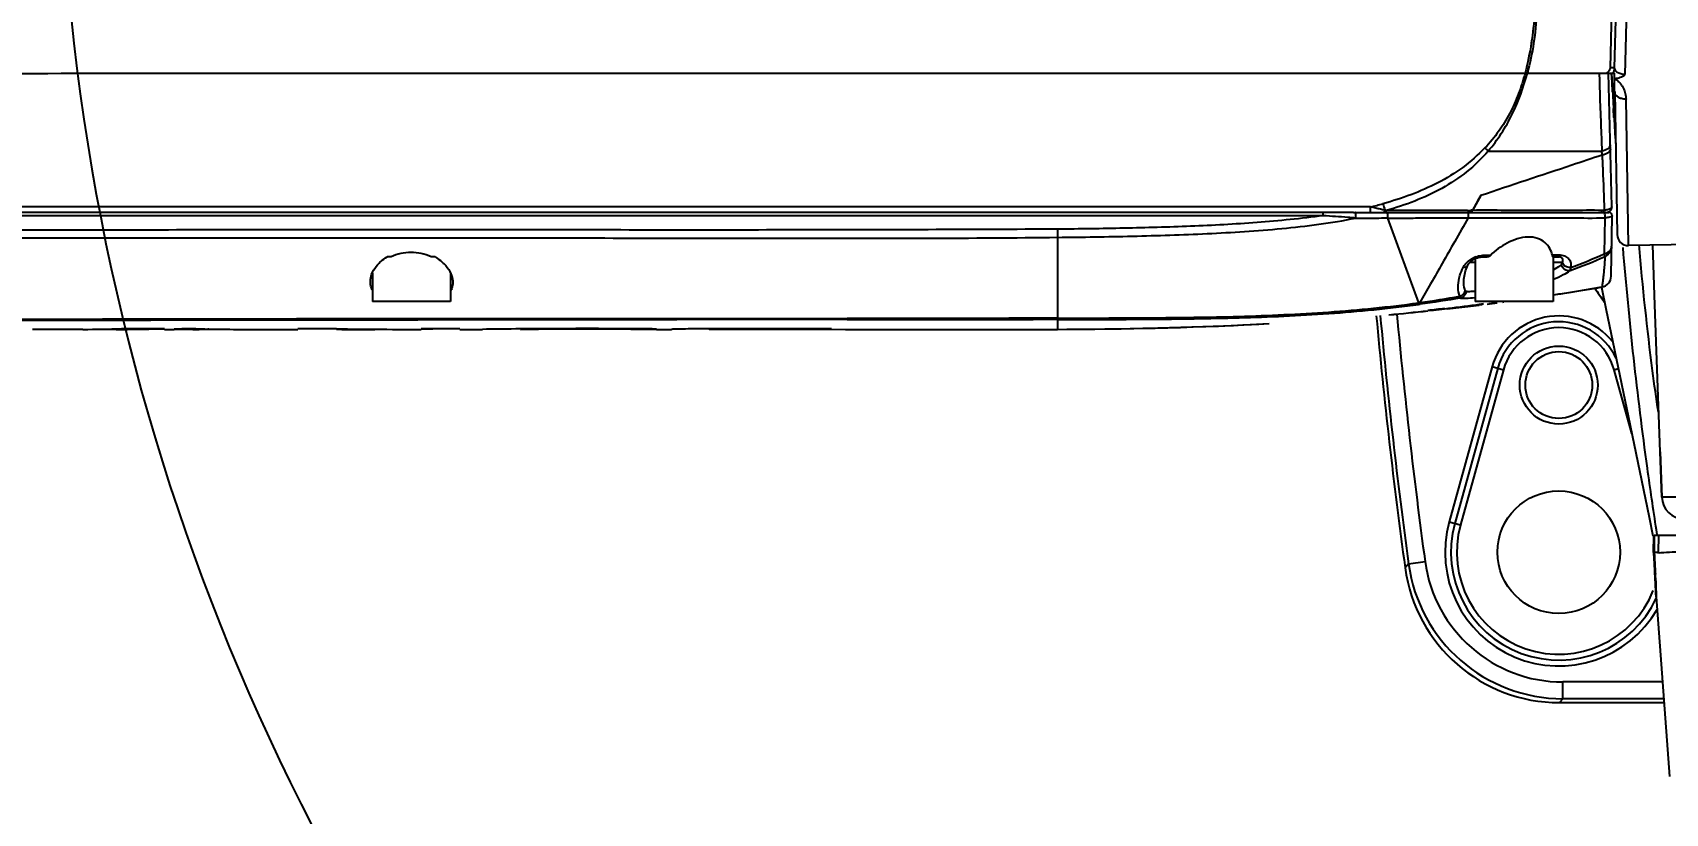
# Model space of a CAD drawing. Header units: millimetres. Extents: x 5828 to 6704, y 123 to 421.
# Drawn here: x 6577.49 to 6587.26, y 243.45 to 248.12 of the extents above; entities that cross this region are included whole.
import ezdxf

# ---------------------------------------------------------------- set-up
doc = ezdxf.new("R2010")
doc.units = ezdxf.units.MM
for name, color, linetype in [('外形图', 7, 'Continuous'), ('尺寸标注', 7, 'Continuous'), ('运动范围', 7, 'Continuous')]:
    doc.layers.add(name, color=color, linetype=linetype)
doc.styles.add('微软雅黑', font='msyh.ttc', dxfattribs={"height": 1.5})
doc.dimstyles.new('尺寸标注_1_15比例', dxfattribs={"dimtxt": 1.5, "dimasz": 1.25, "dimexe": 0.5, "dimexo": 0.4, "dimgap": 0.5, "dimtad": 1, "dimdec": 1, "dimlfac": 15, "dimdsep": 46, "dimtxsty": '微软雅黑', "dimcen": 0.09, "dimadec": 0, "dimazin": 0, "dimtp": 0.01, "dimtm": 0.01, "dimtfac": 1, "dimtdec": 1, "dimtofl": 0, "dimtmove": 0, "dimatfit": 3, "dimfxl": 1, "dimtolj": 1, "dimarcsym": 0})

# ---------------------------------------------------------------- blocks, each defined once
blk = doc.blocks.new('*D770')
at = {"layer": 'Defpoints', "color": 0}
for p in [(6551.3884, 249.6138), (6591.2263, 249.6138), (6637.3008, 249.6138), (6628.0365, 243.1292), (6583.7661, 238.2698)]:
    blk.add_point(p, dxfattribs=at)
at = {"layer": '尺寸标注', "color": 0, "lineweight": -2}
blk.add_arc((6591.2263, 249.6138), 13.5772, 185.27685, 344.73221, dxfattribs=at)
at = {"layer": '尺寸标注', "color": 0}
for points in [[(6577.9147, 248.3747), (6577.4985, 248.3555), (6577.6491, 249.6138)], [(6604.5277, 245.9929), (6604.1211, 246.084), (6604.5977, 247.2582)]]:
    blk.add_solid(points, dxfattribs=at)
at = {"layer": '尺寸标注', "color": 0, "insert": (6591.5441, 237.3197), "char_height": 1.5, "attachment_point": 5, "rotation": 1.48084, "style": '微软雅黑'}
blk.add_mtext('\\A1;+\\A1;170%%d', dxfattribs=at)

msp = doc.modelspace()

# ---------------------------------------------------------------- linework, layer by layer
at = {"layer": '外形图', "color": 7, "linetype": 'Continuous'}
for p, q in [((6587.0239, 247.8718), (6587.07, 249.6136)), ((6587.0239, 247.8718), (6587.07, 249.6136)), ((6586.9605, 247.9121), (6587.001, 249.4805)), ((6586.9719, 249.3856), (6586.9331, 247.9118)), ((6586.4382, 247.8805), (6586.9597, 247.8805)), ((6586.9442, 247.0813), (6586.9233, 247.8805)), ((6586.9453, 247.8236), (6586.9425, 247.8791)), ((6586.9489, 247.7679), (6586.9432, 247.8791)), ((6586.9597, 247.7819), (6586.9597, 247.8805)), ((6586.9483, 247.7679), (6586.9453, 247.8236)), ((6586.961, 247.7685), (6586.9759, 246.9141)), ((6586.9568, 247.6138), (6586.9537, 247.6684)), ((6586.9568, 247.6138), (6586.954, 247.6684)), ((6587.0438, 246.8486), (6587.0288, 247.7241)), ((6586.2038, 247.4138), (6586.8848, 247.4138)), ((6586.1597, 247.1471), (6586.1095, 247.0591)), ((6586.1597, 247.1471), (6586.1426, 247.1172)), ((6585.4991, 247.0794), (6571.3967, 247.0794)), ((6585.5882, 247.0593), (6585.5851, 247.06)), ((6585.5943, 247.0578), (6585.5882, 247.0593)), ((6585.5983, 247.0578), (6585.5943, 247.0578)), ((6585.5983, 247.0578), (6585.5943, 247.0578)), ((6586.1095, 247.0593), (6586.1006, 247.0592)), ((6586.1095, 247.0593), (6586.1006, 247.0593)), ((6586.1426, 247.1172), (6586.1095, 247.0593)), ((6586.8986, 247.0588), (6586.8951, 247.0588)), ((6586.8986, 247.0588), (6586.8952, 247.0589)), ((6585.2167, 247.0265), (6568.6687, 247.0265)), ((6585.397, 247.0471), (6571.2749, 247.0471)), ((6585.4068, 247.0471), (6586.9262, 247.0471)), ((6585.6018, 247.0133), (6585.7864, 246.506)), ((6586.9016, 247.0141), (6586.8973, 246.7988)), ((6586.9397, 246.6652), (6586.946, 247.0268)), ((6583.6263, 246.8978), (6583.6263, 246.4056)), ((6587.4263, 246.8553), (6587.0438, 246.8486)), ((6579.6372, 246.7805), (6579.6129, 246.7805)), ((6579.9008, 246.7805), (6579.8765, 246.7805)), ((6586.1263, 246.7704), (6586.1263, 246.5138)), ((6586.1623, 246.7805), (6586.1974, 246.7805)), ((6586.1935, 246.7893), (6586.17, 246.7892)), ((6586.2171, 246.7894), (6586.1935, 246.7893)), ((6586.6121, 246.7905), (6586.5883, 246.7904)), ((6586.5922, 246.7805), (6586.6269, 246.7805)), ((6586.593, 246.7805), (6586.593, 246.5138)), ((6586.6357, 246.7906), (6586.6121, 246.7905)), ((6586.6307, 246.7802), (6586.6268, 246.7805)), ((6586.6325, 246.78), (6586.6307, 246.7802)), ((6579.5263, 246.6851), (6579.5263, 246.5138)), ((6579.993, 246.6793), (6579.993, 246.5138)), ((6586.0817, 246.7312), (6586.0817, 246.7313)), ((6586.1263, 246.7477), (6586.094, 246.7477)), ((6586.6476, 246.7477), (6586.593, 246.7477)), ((6586.0572, 246.6392), (6586.0572, 246.6394)), ((6586.593, 246.5541), (6586.689, 246.5686)), ((6586.689, 246.5686), (6586.8843, 246.6007)), ((6579.993, 246.5138), (6579.5263, 246.5138)), ((6585.7873, 246.4963), (6585.7963, 246.4975)), ((6585.9097, 246.4644), (6585.8763, 246.4606)), ((6585.943, 246.4682), (6585.9097, 246.4644)), ((6585.9577, 246.4694), (6586.0643, 246.482)), ((6586.0643, 246.482), (6586.1508, 246.4926)), ((6586.1224, 246.538), (6586.1248, 246.5382)), ((6586.593, 246.5138), (6586.1263, 246.5138)), ((6586.167, 246.4947), (6586.1342, 246.4906)), ((6586.2276, 246.5025), (6586.2067, 246.4998)), ((6586.2582, 246.5065), (6586.2276, 246.5025)), ((6586.2902, 246.5106), (6586.2962, 246.5115)), ((6586.2902, 246.5106), (6586.2961, 246.5114)), ((6583.6263, 246.4142), (6583.6264, 246.3471)), ((6584.8309, 246.3783), (6584.8927, 246.3815)), ((6585.8763, 246.4606), (6585.843, 246.457)), ((6577.7928, 246.3472), (6577.4918, 246.3471)), ((6577.5044, 246.3471), (6577.4918, 246.3472)), ((6577.7928, 246.3472), (6577.7802, 246.3471)), ((6578.0226, 246.3472), (6578.0272, 246.3472)), ((6578.0226, 246.3472), (6578.0272, 246.3472)), ((6578.2815, 246.3511), (6578.0227, 246.3511)), ((6578.2815, 246.3472), (6578.3395, 246.3472)), ((6578.4689, 246.3509), (6578.4609, 246.3511)), ((6578.4689, 246.3509), (6578.4609, 246.3511)), ((6578.4609, 246.3472), (6578.4688, 246.3472)), ((6578.4609, 246.3472), (6578.4688, 246.3472)), ((6578.5456, 246.3489), (6578.5403, 246.3491)), ((6578.5456, 246.3489), (6578.5403, 246.349)), ((6578.5403, 246.3489), (6578.5449, 246.3489)), ((6578.5403, 246.3489), (6578.5449, 246.3489)), ((6578.7151, 246.3472), (6579.0793, 246.3471)), ((6579.0793, 246.3471), (6579.0793, 246.3511)), ((6579.2049, 246.3511), (6579.0793, 246.3511)), ((6579.3106, 246.3503), (6579.3046, 246.3504)), ((6579.3105, 246.3504), (6579.3105, 246.3475)), ((6579.713, 246.3471), (6579.818, 246.3471)), ((6579.818, 246.3471), (6579.818, 246.351)), ((6579.818, 246.3499), (6579.8867, 246.351)), ((6579.818, 246.35), (6579.8867, 246.351)), ((6580.0493, 246.351), (6579.818, 246.351)), ((6580.0493, 246.351), (6580.0493, 246.3471)), ((6580.0493, 246.3471), (6580.1837, 246.347)), ((6580.2085, 246.3474), (6580.1837, 246.347)), ((6580.3555, 246.3492), (6580.3274, 246.3489)), ((6580.4113, 246.3497), (6580.4113, 246.347)), ((6580.4117, 246.347), (6580.5202, 246.3479)), ((6580.4671, 246.3475), (6580.5202, 246.3479)), ((6580.5202, 246.3505), (6580.5202, 246.3479)), ((6580.7993, 246.3513), (6580.7993, 246.3487)), ((6581.0715, 246.3504), (6581.0715, 246.3479)), ((6581.226, 246.3471), (6581.3156, 246.3471)), ((6581.226, 246.3471), (6581.3156, 246.3471)), ((6581.3173, 246.3472), (6581.3156, 246.3471)), ((6581.3156, 246.3471), (6581.3156, 246.3471)), ((6581.3516, 246.3482), (6581.3157, 246.3471)), ((6581.3157, 246.3471), (6581.3157, 246.3471)), ((6582.273, 246.3512), (6581.8324, 246.3511)), ((6582.273, 246.3512), (6581.8324, 246.3511)), ((6581.8324, 246.3488), (6581.8376, 246.3488)), ((6581.8376, 246.3511), (6581.8376, 246.3488)), ((6581.8376, 246.3488), (6582.273, 246.3489)), ((6581.8376, 246.3488), (6582.273, 246.3489)), ((6583.6264, 246.3471), (6583.6814, 246.3474)), ((6583.6814, 246.3474), (6583.7675, 246.3479)), ((6586.2274, 246.1242), (6585.9704, 245.1953)), ((6586.2612, 246.1148), (6586.0042, 245.1859)), ((6586.2951, 246.1054), (6586.0381, 245.1766)), ((6586.2274, 246.1242), (6586.2951, 246.1054)), ((6586.9576, 246.1054), (6586.9823, 246.1123)), ((6587.0628, 245.725), (6586.9576, 246.1054)), ((6587.231, 245.6138), (6587.2334, 245.6138)), ((6587.2428, 245.3424), (6587.2331, 245.6138)), ((6587.2334, 245.6138), (6587.2431, 245.3424)), ((6587.6425, 245.3424), (6587.2431, 245.3424)), ((6585.9704, 245.1953), (6586.0381, 245.1766)), ((6587.1941, 245.0138), (6587.1955, 245.1138)), ((6587.1982, 245.1138), (6587.1969, 245.0659)), ((6587.6504, 245.1138), (6587.1982, 245.1138)), ((6587.2157, 245.1196), (6587.2114, 245.1469)), ((6587.2223, 245.0116), (6587.2249, 245.1138)), ((6587.1969, 245.0659), (6587.1966, 245.0139)), ((6587.1976, 245.014), (6587.2148, 245.0138)), ((6585.727, 244.9447), (6585.7064, 244.9205)), ((6585.727, 244.9447), (6585.826, 244.9582)), ((6587.2091, 244.7471), (6587.2894, 243.6714)), ((6586.6515, 244.1374), (6586.6515, 244.2374)), ((6587.2471, 244.2374), (6586.6515, 244.2374)), ((6586.6515, 244.1374), (6586.6308, 244.1138)), ((6587.2546, 244.1374), (6586.6515, 244.1374)), ((6586.6308, 244.1138), (6587.2563, 244.1138))]:
    msp.add_line(p, q, dxfattribs=at)
for points in [[(6586.0817, 246.7313), (6586.0831, 246.7339), (6586.0863, 246.7388), (6586.0905, 246.744), (6586.0956, 246.7494), (6586.1015, 246.7546), (6586.1081, 246.7597), (6586.1153, 246.7644), (6586.1228, 246.7687), (6586.1307, 246.7725)], [(6586.1307, 246.7725), (6586.1389, 246.7757), (6586.1471, 246.7782), (6586.1551, 246.7799), (6586.1623, 246.7805)], [(6587.1868, 246.8511), (6587.1996, 246.494), (6587.231, 245.6138)], [(6586.0572, 246.6394), (6586.0576, 246.6475), (6586.068, 246.6972), (6586.0817, 246.7312)], [(6586.8812, 246.6001), (6586.9077, 246.4714), (6587.0528, 245.7729), (6587.1677, 245.223), (6587.1899, 245.1127)], [(6586.2581, 246.5067), (6586.2232, 246.5021), (6586.2067, 246.5)], [(6586.2582, 246.5064), (6586.2582, 246.5064), (6586.2582, 246.5064), (6586.2582, 246.5065)], [(6583.7675, 246.3479), (6583.8499, 246.3487), (6583.9298, 246.3497), (6584.0073, 246.3509), (6584.0826, 246.3522), (6584.1558, 246.3538), (6584.2271, 246.3555), (6584.2967, 246.3573), (6584.3645, 246.3593), (6584.4309, 246.3614), (6584.4956, 246.3637), (6584.5586, 246.366), (6584.6198, 246.3685), (6584.6792, 246.371), (6584.7361, 246.3736), (6584.7869, 246.3761), (6584.8309, 246.3783)], [(6581.3516, 246.3482), (6581.3353, 246.3478), (6581.3237, 246.3474), (6581.3173, 246.3472)]]:
    msp.add_lwpolyline(points, dxfattribs=at)
for centre, radius in [((6586.6263, 246.0138), 0.2333), ((6586.6263, 246.0138), 0.2), ((6586.6263, 245.0138), 0.3667)]:
    msp.add_circle(centre, radius, dxfattribs=at)
for centre, radius, start, end in [((6586.8938, 247.9138), 0.0667, 330.00004, 358.51941), ((6623.697, 249.7324), 36.8012, 183.05995, 183.21503), ((6586.881, 247.7671), 0.08, 1, 10.67395), ((6620.3697, 249.5432), 33.4685, 183.3049, 183.57021), ((6587.8684, 249.2058), 2.4458, 226.47871, 227.11078), ((6582.8872, 247.2268), 4.0019, 2.32983, 2.67831), ((6584.9186, 249.4828), 2.4725, 283.57765, 285.37529), ((6589.0564, 248.0565), 3.6115, 195.37866, 196.0175), ((6586.0501, 250.9749), 3.9161, 270.43014, 270.73959), ((6586.8736, 247.0805), 0.0333, 270, 291.19733), ((6586.8431, 243.9681), 3.0912, 89.03456, 89.1682), ((6586.8755, 247.0656), 0.0239, 326.70034, 331.02156), ((6586.8841, 247.1871), 0.1291, 276.42607, 281.00224), ((6586.9109, 247.0805), 0.0333, 270.02431, 1.50001), ((6585.3985, 251.5954), 4.5482, 269.98044, 270.10378), ((6586.926, 247.0271), 0.02, 359, 90), ((6587.0426, 246.9153), 0.0667, 180.94922, 271.04909), ((6586.1901, 246.6254), 0.1666, 110.92119, 115.07118), ((6585.7839, 249.2503), 2.7086, 289.62774, 294.41307), ((6585.7388, 249.349), 2.801, 289.97908, 294.43204), ((6586.873, 246.6664), 0.0667, 279.71457, 358.99976), ((6584.2199, 262.1868), 15.8122, 278.63183, 278.96602), ((6584.2627, 261.9173), 15.5393, 278.96486, 279.71244), ((6591.2263, 249.6138), 5.3244, 214.55893, 215.63274), ((6584.9621, 252.5094), 6.0595, 277.90556, 280.18984), ((6584.6761, 256.5112), 10.1171, 276.62332, 277.19379), ((6584.6543, 257.1109), 10.7184, 276.9057, 277.90861), ((6584.5707, 257.9558), 11.5682, 276.81265, 277.74221), ((6584.7839, 256.1678), 9.7665, 277.91681, 278.19711), ((6584.7658, 256.5219), 10.121, 277.74164, 278.01133), ((6584.197, 262.0311), 15.6608, 277.33858, 277.56279), ((6620.0539, 249.6138), 34.6667, 185.27433, 187.78077), ((6620.0539, 249.6138), 34.643, 185.27444, 187.74575), ((6584.4317, 259.0184), 12.6389, 275.34761, 276.41098), ((6584.3763, 259.6564), 13.2799, 275.32908, 276.34105), ((6620.0539, 249.6138), 34.5431, 185.27461, 187.74575), ((6586.6263, 246.0138), 0.4139, 38.77292, 164.53399), ((6586.6263, 246.0138), 0.3788, 25.07546, 164.53399), ((6577.78, 253.7826), 7.4355, 270.0991, 271.87059), ((6578.027, 254.5207), 8.1735, 269.11025, 269.96936), ((6578.027, 254.525), 8.1778, 270.00182, 271.78329), ((6578.7154, 254.5311), 8.1839, 268.2744, 268.77445), ((6578.4849, 252.6612), 6.3139, 270.07077, 270.50308), ((6578.7153, 254.5259), 8.1787, 268.81168, 269.99914), ((6579.4426, 272.033), 25.6859, 269.70542, 269.99437), ((6579.7165, 271.8055), 25.4584, 269.08633, 269.37951), ((6579.4426, 272.007), 25.6599, 269.99438, 270.29324), ((6579.7161, 271.7591), 25.412, 269.37945, 269.99315), ((6579.9174, 244.6149), 1.7363, 90.85904, 91.01381), ((6580.7402, 209.9133), 36.438, 90.64913, 90.83604), ((6580.7716, 205.2273), 41.124, 89.9613, 90.57971), ((6580.7812, 205.155), 41.1937, 89.9748, 90.3631), ((6580.8023, 204.5577), 41.7937, 89.41906, 90.00402), ((6580.803, 201.6273), 44.7214, 89.65601, 90.00464), ((6581.8322, 186.3207), 60.0305, 89.999826, 90.271952), ((6586.6263, 246.0138), 0.3437, 15.46601, 164.53399), ((6587.3761, 245.3472), 0.1334, 182.05799, 270.01769), ((6587.3764, 245.3472), 0.1334, 182.06113, 270.01964), ((6586.6263, 245.0138), 0.6806, 164.53399, 329.84228), ((6586.6263, 245.0138), 0.6455, 164.53399, 334.70136), ((6586.6263, 245.0138), 0.6104, 164.53399, 337.90377), ((6586.6307, 245.0467), 0.9329, 187.77412, 270.00666), ((6586.6515, 245.0704), 0.933, 187.74515, 270.00061), ((6586.6514, 245.0704), 0.833, 187.74036, 270.00539), ((6573.0706, 244.1183), 14.1522, 2.96492, 3.08719), ((6582.5829, 244.64), 4.6276, 2.72998, 2.97909)]:
    msp.add_arc(centre, radius, start, end, dxfattribs=at)
for points, knots in [([(6586.4859, 249.3361), (6586.4861, 249.2144), (6586.4863, 248.971), (6586.4858, 248.6667), (6586.4867, 248.4233), (6586.4839, 248.2406), (6586.4651, 248.0587), (6586.44, 247.9393), (6586.4249, 247.8803)], [0, 0, 0, 0, 0.24998, 0.499932, 0.624953, 0.749972, 0.874951, 1, 1, 1, 1]), ([(6586.4999, 249.3361), (6586.4999, 249.2144), (6586.5004, 249.0319), (6586.5, 248.7885), (6586.4996, 248.6059), (6586.501, 248.4234), (6586.4977, 248.2407), (6586.4788, 248.0588), (6586.4539, 247.9393), (6586.4382, 247.8805)], [0, 0, 0, 0, 0.249961, 0.374917, 0.499891, 0.624926, 0.74989, 0.874959, 1, 1, 1, 1]), ([(6576.2284, 247.8772), (6577.0779, 247.8785), (6579.2021, 247.8809), (6582.6009, 247.8804), (6585.1502, 247.8804), (6586.4249, 247.8803)], [0, 0, 0, 0, 0.24995, 0.624964, 1, 1, 1, 1]), ([(6586.4249, 247.8803), (6586.4135, 247.839), (6586.3878, 247.7572), (6586.3183, 247.6006), (6586.2432, 247.494), (6586.1841, 247.4323)], [0, 0, 0, 0, 0.250345, 0.500582, 1, 1, 1, 1]), ([(6586.2038, 247.4138), (6586.2607, 247.4803), (6586.3565, 247.6296), (6586.4157, 247.7958), (6586.4382, 247.8805)], [0, 0, 0, 0, 0.499648, 1, 1, 1, 1]), ([(6586.8685, 247.8805), (6586.8695, 247.839), (6586.8716, 247.7376), (6586.8778, 247.582), (6586.8822, 247.4679), (6586.8848, 247.4137)], [0, 0, 0, 0, 0.266322, 0.651666, 1, 1, 1, 1]), ([(6586.9605, 247.9121), (6586.9605, 247.9119), (6586.9594, 247.9119), (6586.9583, 247.9117), (6586.9557, 247.9117), (6586.951, 247.9115), (6586.9433, 247.9116), (6586.9368, 247.9117), (6586.9332, 247.9118)], [0, 0, 0, 0, 0.019588, 0.074296, 0.163138, 0.283767, 0.605676, 1, 1, 1, 1]), ([(6586.9601, 247.8481), (6586.9718, 247.8493), (6586.9946, 247.8535), (6587.0151, 247.865), (6587.0239, 247.8718)], [0, 0, 0, 0, 0.513356, 1, 1, 1, 1]), ([(6586.9601, 247.8481), (6586.9658, 247.8443), (6586.977, 247.8367), (6586.9913, 247.8228), (6587.0029, 247.8075), (6587.0155, 247.7867), (6587.0254, 247.7587), (6587.0277, 247.7355), (6587.0288, 247.7241)], [0, 0, 0, 0, 0.140192, 0.274421, 0.403467, 0.528642, 0.768054, 1, 1, 1, 1]), ([(6587.0239, 247.8718), (6587.015, 247.8721), (6586.992, 247.8741), (6586.9682, 247.8881), (6586.9625, 247.9015)], [0, 0, 0, 0, 0.380002, 1, 1, 1, 1]), ([(6587.0289, 247.7241), (6587.0198, 247.7239), (6587.003, 247.7259), (6586.9814, 247.7351), (6586.9658, 247.749), (6586.9611, 247.7621), (6586.961, 247.7686)], [0, 0, 0, 0, 0.308692, 0.560709, 0.781563, 1, 1, 1, 1]), ([(6586.9599, 247.6137), (6586.9593, 247.6137), (6586.9582, 247.6137), (6586.9572, 247.6138), (6586.9568, 247.6138)], [0, 0, 0, 0, 0.59531, 1, 1, 1, 1]), ([(6586.9345, 247.4517), (6586.9346, 247.4503), (6586.9341, 247.4445), (6586.9314, 247.4391), (6586.9287, 247.4356)], [0, 0, 0, 0, 0.236964, 1, 1, 1, 1]), ([(6586.1841, 247.4323), (6586.143, 247.3905), (6586.0548, 247.3124), (6585.9043, 247.22), (6585.7424, 247.1503), (6585.6306, 247.1147), (6585.5742, 247.0988)], [0, 0, 0, 0, 0.25003, 0.49994, 0.750012, 1, 1, 1, 1]), ([(6586.2038, 247.4138), (6586.165, 247.3685), (6586.0782, 247.2856), (6585.8782, 247.1542), (6585.7089, 247.0905), (6585.5943, 247.0578)], [0, 0, 0, 0, 0.250081, 0.500212, 1, 1, 1, 1]), ([(6586.8858, 247.3897), (6586.8251, 247.3694), (6586.583, 247.2888), (6586.341, 247.2081), (6586.1596, 247.1475)], [0, 0, 0, 0, 0.250529, 1, 1, 1, 1]), ([(6586.9287, 247.4356), (6586.9265, 247.4328), (6586.9143, 247.4213), (6586.8976, 247.4159), (6586.8848, 247.4138)], [0, 0, 0, 0, 0.212238, 1, 1, 1, 1]), ([(6586.9351, 247.4279), (6586.9353, 247.4236), (6586.9324, 247.4141), (6586.9214, 247.4027), (6586.9053, 247.3941), (6586.8926, 247.3906), (6586.8858, 247.3895)], [0, 0, 0, 0, 0.192569, 0.419312, 0.691615, 1, 1, 1, 1]), ([(6586.8858, 247.3895), (6586.8871, 247.3605), (6586.892, 247.2503), (6586.8961, 247.1401), (6586.8986, 247.0588)], [0, 0, 0, 0, 0.263065, 1, 1, 1, 1]), ([(6585.4993, 247.0471), (6585.4991, 247.0471), (6585.4995, 247.0484), (6585.4991, 247.0498), (6585.4992, 247.0529), (6585.4991, 247.0568), (6585.4991, 247.0616), (6585.4991, 247.0692), (6585.4991, 247.0752), (6585.4991, 247.0794)], [0, 0, 0, 0, 0.019268, 0.075627, 0.167121, 0.290663, 0.441684, 0.61526, 1, 1, 1, 1]), ([(6585.5799, 247.0471), (6585.5807, 247.0471), (6585.5826, 247.0493), (6585.5832, 247.0515), (6585.5836, 247.053)], [0, 0, 0, 0, 0.343099, 1, 1, 1, 1]), ([(6585.5836, 247.053), (6585.5838, 247.0535), (6585.5844, 247.0558), (6585.5848, 247.0582), (6585.5851, 247.06)], [0, 0, 0, 0, 0.221894, 1, 1, 1, 1]), ([(6585.5884, 247.0471), (6585.5888, 247.0471), (6585.591, 247.0479), (6585.5919, 247.0503), (6585.5926, 247.052)], [0, 0, 0, 0, 0.171696, 1, 1, 1, 1]), ([(6586.0795, 247.059), (6586.0398, 247.0587), (6585.9603, 247.0591), (6585.8405, 247.0585), (6585.7197, 247.0583), (6585.6389, 247.0577), (6585.5983, 247.0578)], [0, 0, 0, 0, 0.247073, 0.495949, 0.746847, 1, 1, 1, 1]), ([(6586.1006, 247.047), (6586.1012, 247.047), (6586.1042, 247.0477), (6586.1061, 247.0506), (6586.1072, 247.0527)], [0, 0, 0, 0, 0.196342, 1, 1, 1, 1]), ([(6586.8879, 247.059), (6586.8238, 247.0599), (6586.695, 247.0583), (6586.5012, 247.0595), (6586.3059, 247.0583), (6586.1752, 247.0607), (6586.1096, 247.0591)], [0, 0, 0, 0, 0.247107, 0.496316, 0.747106, 1, 1, 1, 1]), ([(6586.8878, 247.0471), (6586.8885, 247.0471), (6586.8917, 247.0477), (6586.8941, 247.0504), (6586.8955, 247.0525)], [0, 0, 0, 0, 0.213793, 1, 1, 1, 1]), ([(6586.922, 247.0637), (6586.921, 247.0634), (6586.9166, 247.0621), (6586.9122, 247.061), (6586.9088, 247.0604)], [0, 0, 0, 0, 0.234592, 1, 1, 1, 1]), ([(6586.9442, 247.0813), (6586.9443, 247.0777), (6586.9371, 247.0688), (6586.9279, 247.0656), (6586.922, 247.0637)], [0, 0, 0, 0, 0.370999, 1, 1, 1, 1]), ([(6585.2167, 247.0265), (6585.0849, 247.01), (6584.8205, 246.983), (6584.4225, 246.9623), (6584.0241, 246.9517), (6583.7585, 246.9474), (6583.6256, 246.9466)], [0, 0, 0, 0, 0.250003, 0.499993, 0.750008, 1, 1, 1, 1]), ([(6583.6263, 246.8977), (6583.7755, 246.8992), (6584.0739, 246.9035), (6584.5213, 246.918), (6584.968, 246.946), (6585.2649, 246.9829), (6585.411, 247.013)], [0, 0, 0, 0, 0.250005, 0.499964, 0.750025, 1, 1, 1, 1]), ([(6585.2167, 247.0265), (6585.2167, 247.0291), (6585.2167, 247.0339), (6585.2167, 247.0397), (6585.2168, 247.0433), (6585.2167, 247.0454), (6585.217, 247.0463), (6585.2167, 247.0471), (6585.2169, 247.0471)], [0, 0, 0, 0, 0.379436, 0.704803, 0.829863, 0.92279, 0.980276, 1, 1, 1, 1]), ([(6585.411, 247.013), (6585.395, 247.0142), (6585.3303, 247.0194), (6585.2655, 247.0237), (6585.2167, 247.0265)], [0, 0, 0, 0, 0.246775, 1, 1, 1, 1]), ([(6585.411, 247.013), (6585.4123, 247.0201), (6585.4118, 247.0306), (6585.4118, 247.0422), (6585.4085, 247.047), (6585.4068, 247.0471)], [0, 0, 0, 0, 0.603988, 0.858371, 1, 1, 1, 1]), ([(6585.411, 247.013), (6585.427, 247.0131), (6585.4906, 247.0133), (6585.5543, 247.013), (6585.6019, 247.014)], [0, 0, 0, 0, 0.250918, 1, 1, 1, 1]), ([(6585.6019, 247.014), (6585.6034, 247.021), (6585.6033, 247.0318), (6585.6018, 247.0419), (6585.5997, 247.0471), (6585.5983, 247.0471)], [0, 0, 0, 0, 0.625256, 0.880016, 1, 1, 1, 1]), ([(6585.6018, 247.0133), (6585.6424, 247.0129), (6585.7234, 247.0134), (6585.8444, 247.0136), (6585.9644, 247.0138), (6586.0441, 247.0146), (6586.0838, 247.0141)], [0, 0, 0, 0, 0.253067, 0.504018, 0.752996, 1, 1, 1, 1]), ([(6586.0838, 247.0141), (6586.0574, 246.967), (6586.0052, 246.8766), (6585.9308, 246.7447), (6585.8614, 246.6227), (6585.8165, 246.5449), (6585.7955, 246.5074)], [0, 0, 0, 0, 0.277708, 0.537498, 0.779111, 1, 1, 1, 1]), ([(6586.083, 247.0439), (6586.0828, 247.0444), (6586.082, 247.0458), (6586.0806, 247.0471), (6586.0795, 247.0471)], [0, 0, 0, 0, 0.325994, 1, 1, 1, 1]), ([(6586.0839, 247.0139), (6586.0854, 247.019), (6586.086, 247.0292), (6586.085, 247.0396), (6586.083, 247.0439)], [0, 0, 0, 0, 0.528609, 1, 1, 1, 1]), ([(6586.0839, 247.0137), (6586.153, 247.0144), (6586.2904, 247.014), (6586.4957, 247.0141), (6586.6993, 247.014), (6586.8344, 247.013), (6586.9016, 247.014)], [0, 0, 0, 0, 0.253265, 0.504191, 0.753311, 1, 1, 1, 1]), ([(6586.9001, 247.0435), (6586.8997, 247.044), (6586.8985, 247.0457), (6586.8965, 247.0471), (6586.8951, 247.0471)], [0, 0, 0, 0, 0.307477, 1, 1, 1, 1]), ([(6586.9016, 247.0141), (6586.9035, 247.0189), (6586.9044, 247.0291), (6586.9026, 247.0394), (6586.9001, 247.0435)], [0, 0, 0, 0, 0.52093, 1, 1, 1, 1]), ([(6586.9399, 247.0211), (6586.9352, 247.0189), (6586.9223, 247.0161), (6586.9095, 247.0145), (6586.9016, 247.0141)], [0, 0, 0, 0, 0.39681, 1, 1, 1, 1]), ([(6586.9459, 247.0264), (6586.9459, 247.026), (6586.9446, 247.0234), (6586.9419, 247.022), (6586.9399, 247.0211)], [0, 0, 0, 0, 0.168348, 1, 1, 1, 1]), ([(6586.946, 247.0268), (6586.946, 247.0267), (6586.946, 247.0266), (6586.9459, 247.0265), (6586.9459, 247.0264)], [0, 0, 0, 0, 0.493853, 1, 1, 1, 1]), ([(6583.6256, 246.9466), (6583.1096, 246.9442), (6582.0776, 246.9408), (6580.5295, 246.942), (6578.9816, 246.9429), (6577.4338, 246.9401), (6575.8864, 246.9397), (6573.8245, 246.9415), (6572.2783, 246.9393), (6571.2478, 246.9386)], [0, 0, 0, 0, 0.125071, 0.250138, 0.375197, 0.500241, 0.62526, 0.75024, 1, 1, 1, 1]), ([(6571.2489, 246.8953), (6571.764, 246.8942), (6572.5367, 246.8937), (6573.5672, 246.8956), (6574.3404, 246.896), (6575.1138, 246.8952), (6576.1452, 246.8948), (6577.4348, 246.8949), (6578.9825, 246.8958), (6580.5303, 246.8943), (6582.0783, 246.8924), (6583.1104, 246.892), (6583.6263, 246.8978)], [0, 0, 0, 0, 0.124844, 0.187295, 0.249764, 0.312247, 0.374743, 0.499762, 0.624805, 0.749865, 0.874932, 1, 1, 1, 1]), ([(6583.6256, 246.9466), (6583.6257, 246.942), (6583.6259, 246.9257), (6583.6261, 246.9094), (6583.6263, 246.8978)], [0, 0, 0, 0, 0.28314, 1, 1, 1, 1]), ([(6586.5883, 246.7902), (6586.585, 246.8046), (6586.5743, 246.833), (6586.5441, 246.87), (6586.4979, 246.8954), (6586.4394, 246.9026), (6586.3768, 246.891), (6586.2984, 246.8574), (6586.2467, 246.8186), (6586.2173, 246.7895)], [0, 0, 0, 0, 0.097369, 0.198127, 0.309362, 0.437662, 0.580203, 0.726192, 1, 1, 1, 1]), ([(6587.2224, 245.8519), (6587.2099, 245.9342), (6587.1636, 246.2675), (6587.129, 246.6022), (6587.107, 246.8544)], [0, 0, 0, 0, 0.247556, 1, 1, 1, 1]), ([(6579.5653, 246.744), (6579.5687, 246.7473), (6579.5834, 246.761), (6579.5998, 246.7727), (6579.6129, 246.7805)], [0, 0, 0, 0, 0.238348, 1, 1, 1, 1]), ([(6579.8765, 246.7805), (6579.8395, 246.7983), (6579.7567, 246.817), (6579.6738, 246.7984), (6579.6372, 246.7805)], [0, 0, 0, 0, 0.501833, 1, 1, 1, 1]), ([(6579.9008, 246.7805), (6579.9054, 246.7778), (6579.9227, 246.7671), (6579.9388, 246.7544), (6579.9497, 246.744)], [0, 0, 0, 0, 0.261819, 1, 1, 1, 1]), ([(6586.0716, 246.7428), (6586.0732, 246.7445), (6586.08, 246.7511), (6586.0874, 246.7571), (6586.0933, 246.7612)], [0, 0, 0, 0, 0.241585, 1, 1, 1, 1]), ([(6586.1464, 246.7861), (6586.1522, 246.7876), (6586.1601, 246.789), (6586.1681, 246.7893), (6586.17, 246.7893)], [0, 0, 0, 0, 0.758471, 1, 1, 1, 1]), ([(6586.17, 246.7893), (6586.1695, 246.788), (6586.1681, 246.7845), (6586.165, 246.7805), (6586.1624, 246.7805)], [0, 0, 0, 0, 0.344509, 1, 1, 1, 1]), ([(6586.2173, 246.7895), (6586.2159, 246.7881), (6586.2103, 246.7834), (6586.2028, 246.7805), (6586.1974, 246.7805)], [0, 0, 0, 0, 0.272382, 1, 1, 1, 1]), ([(6586.5922, 246.7805), (6586.5919, 246.7805), (6586.5912, 246.7815), (6586.5898, 246.7845), (6586.5889, 246.7878), (6586.5883, 246.7902)], [0, 0, 0, 0, 0.090976, 0.287932, 1, 1, 1, 1]), ([(6586.6268, 246.7805), (6586.6274, 246.7805), (6586.6301, 246.781), (6586.632, 246.7833), (6586.6331, 246.7851)], [0, 0, 0, 0, 0.208357, 1, 1, 1, 1]), ([(6586.6478, 246.7477), (6586.651, 246.7535), (6586.6536, 246.765), (6586.6441, 246.7766), (6586.6367, 246.7793), (6586.6325, 246.78)], [0, 0, 0, 0, 0.467876, 0.695665, 1, 1, 1, 1]), ([(6586.6357, 246.7906), (6586.6465, 246.7909), (6586.6667, 246.7862), (6586.6892, 246.7679), (6586.7007, 246.7431), (6586.699, 246.7248), (6586.6958, 246.7165)], [0, 0, 0, 0, 0.289226, 0.53356, 0.760596, 1, 1, 1, 1]), ([(6586.9035, 246.7839), (6586.9024, 246.7691), (6586.9003, 246.7416), (6586.897, 246.7036), (6586.8939, 246.672), (6586.8909, 246.6465), (6586.8886, 246.629), (6586.887, 246.618), (6586.8861, 246.6118), (6586.8853, 246.6072), (6586.885, 246.6036), (6586.8843, 246.6021), (6586.8845, 246.6007), (6586.8843, 246.6007)], [0, 0, 0, 0, 0.241697, 0.448322, 0.620738, 0.759813, 0.866376, 0.907711, 0.941224, 0.967059, 0.985364, 0.996291, 1, 1, 1, 1]), ([(6586.8973, 246.7988), (6586.9092, 246.8015), (6586.9307, 246.8107), (6586.9426, 246.8326), (6586.9428, 246.8426)], [0, 0, 0, 0, 0.550311, 1, 1, 1, 1]), ([(6586.9035, 246.7839), (6586.9032, 246.7845), (6586.9013, 246.7896), (6586.8992, 246.7945), (6586.8973, 246.7988)], [0, 0, 0, 0, 0.133694, 1, 1, 1, 1]), ([(6586.9428, 246.8426), (6586.9425, 246.8304), (6586.9348, 246.8054), (6586.9147, 246.7888), (6586.9035, 246.7839)], [0, 0, 0, 0, 0.498175, 1, 1, 1, 1]), ([(6587.2114, 245.1469), (6587.1922, 245.27), (6587.1095, 245.8314), (6587.0481, 246.3959), (6587.0112, 246.8372)], [0, 0, 0, 0, 0.219653, 1, 1, 1, 1]), ([(6579.513, 246.6329), (6579.513, 246.6372), (6579.514, 246.6552), (6579.5189, 246.6728), (6579.5243, 246.6852)], [0, 0, 0, 0, 0.242625, 1, 1, 1, 1]), ([(6579.5243, 246.6852), (6579.5265, 246.6904), (6579.5372, 246.7119), (6579.5523, 246.7311), (6579.5653, 246.744)], [0, 0, 0, 0, 0.234598, 1, 1, 1, 1]), ([(6579.9497, 246.744), (6579.9549, 246.7391), (6579.9732, 246.72), (6579.988, 246.6973), (6579.9955, 246.6795)], [0, 0, 0, 0, 0.269528, 1, 1, 1, 1]), ([(6579.9955, 246.6795), (6579.9973, 246.6753), (6580.0033, 246.6588), (6580.0063, 246.6412), (6580.0063, 246.6282)], [0, 0, 0, 0, 0.260228, 1, 1, 1, 1]), ([(6586.0305, 246.654), (6586.0318, 246.6593), (6586.0378, 246.6812), (6586.0463, 246.7024), (6586.0537, 246.7179)], [0, 0, 0, 0, 0.239965, 1, 1, 1, 1]), ([(6586.0537, 246.7179), (6586.0547, 246.7201), (6586.0596, 246.7292), (6586.0662, 246.7372), (6586.0716, 246.7428)], [0, 0, 0, 0, 0.232933, 1, 1, 1, 1]), ([(6586.0537, 246.7179), (6586.0596, 246.7177), (6586.0708, 246.719), (6586.0796, 246.7268), (6586.0817, 246.7312)], [0, 0, 0, 0, 0.543434, 1, 1, 1, 1]), ([(6586.5942, 246.6478), (6586.6143, 246.6558), (6586.6487, 246.6708), (6586.6812, 246.6897), (6586.6938, 246.6991)], [0, 0, 0, 0, 0.580474, 1, 1, 1, 1]), ([(6586.6428, 246.7356), (6586.6398, 246.733), (6586.6246, 246.7211), (6586.6079, 246.7112), (6586.5944, 246.7039)], [0, 0, 0, 0, 0.206442, 1, 1, 1, 1]), ([(6586.6428, 246.7356), (6586.6434, 246.7362), (6586.6462, 246.7397), (6586.6469, 246.7442), (6586.6476, 246.7477)], [0, 0, 0, 0, 0.184368, 1, 1, 1, 1]), ([(6586.6938, 246.699), (6586.683, 246.6958), (6586.6568, 246.7011), (6586.644, 246.7239), (6586.6428, 246.7356)], [0, 0, 0, 0, 0.489658, 1, 1, 1, 1]), ([(6586.6958, 246.7165), (6586.6852, 246.7165), (6586.6649, 246.7217), (6586.65, 246.7381), (6586.6475, 246.7473)], [0, 0, 0, 0, 0.527906, 1, 1, 1, 1]), ([(6586.6958, 246.7166), (6586.6958, 246.7128), (6586.6957, 246.707), (6586.695, 246.7008), (6586.6938, 246.699)], [0, 0, 0, 0, 0.635171, 1, 1, 1, 1]), ([(6579.5243, 246.5835), (6579.5224, 246.5874), (6579.5159, 246.6031), (6579.513, 246.6202), (6579.513, 246.6329)], [0, 0, 0, 0, 0.254889, 1, 1, 1, 1]), ([(6580.0063, 246.6282), (6580.0063, 246.6159), (6580.0036, 246.5991), (6579.9972, 246.5838), (6579.9954, 246.58)], [0, 0, 0, 0, 0.745613, 1, 1, 1, 1]), ([(6586.034, 246.5456), (6586.0278, 246.5621), (6586.0212, 246.5989), (6586.0261, 246.6357), (6586.0305, 246.654)], [0, 0, 0, 0, 0.48431, 1, 1, 1, 1]), ([(6586.034, 246.5456), (6586.042, 246.5476), (6586.0565, 246.5553), (6586.0652, 246.5698), (6586.0665, 246.5772)], [0, 0, 0, 0, 0.521566, 1, 1, 1, 1]), ([(6586.0698, 246.5732), (6586.0695, 246.5643), (6586.0632, 246.5464), (6586.0469, 246.5363), (6586.0384, 246.5346)], [0, 0, 0, 0, 0.506736, 1, 1, 1, 1]), ([(6586.0665, 246.5772), (6586.0614, 246.592), (6586.0575, 246.6129), (6586.0571, 246.6338), (6586.0572, 246.6392)], [0, 0, 0, 0, 0.744651, 1, 1, 1, 1]), ([(6586.0698, 246.5732), (6586.0694, 246.5732), (6586.0677, 246.5739), (6586.067, 246.5758), (6586.0665, 246.5772)], [0, 0, 0, 0, 0.183148, 1, 1, 1, 1]), ([(6586.1242, 246.5744), (6586.1135, 246.5735), (6586.0954, 246.5722), (6586.0772, 246.5723), (6586.0698, 246.5732)], [0, 0, 0, 0, 0.589804, 1, 1, 1, 1]), ([(6583.6263, 246.4143), (6583.8085, 246.4149), (6584.1703, 246.4154), (6584.7112, 246.4218), (6585.2497, 246.4465), (6585.6078, 246.4812), (6585.7864, 246.5057)], [0, 0, 0, 0, 0.252665, 0.501603, 0.749952, 1, 1, 1, 1]), ([(6583.6263, 246.4056), (6583.8087, 246.4062), (6584.171, 246.4069), (6584.7123, 246.4137), (6585.251, 246.4369), (6585.6088, 246.4723), (6585.7873, 246.4963)], [0, 0, 0, 0, 0.252833, 0.502153, 0.750275, 1, 1, 1, 1]), ([(6585.7873, 246.4963), (6585.7873, 246.4967), (6585.7871, 246.4999), (6585.7867, 246.5031), (6585.7864, 246.506)], [0, 0, 0, 0, 0.110591, 1, 1, 1, 1]), ([(6585.7963, 246.4975), (6585.7963, 246.4979), (6585.7962, 246.5012), (6585.7958, 246.5045), (6585.7955, 246.5074)], [0, 0, 0, 0, 0.110661, 1, 1, 1, 1]), ([(6586.0384, 246.5346), (6586.0373, 246.5353), (6586.0357, 246.5394), (6586.0347, 246.543), (6586.034, 246.5456)], [0, 0, 0, 0, 0.334089, 1, 1, 1, 1]), ([(6586.0384, 246.5346), (6586.0494, 246.5334), (6586.0776, 246.5338), (6586.1055, 246.5362), (6586.1224, 246.538)], [0, 0, 0, 0, 0.394917, 1, 1, 1, 1]), ([(6583.6263, 246.4056), (6583.1093, 246.4036), (6582.0752, 246.4065), (6580.5243, 246.4039), (6578.9735, 246.4022), (6576.9066, 246.3993), (6574.3242, 246.3936), (6572.2587, 246.3881), (6571.2263, 246.3852)], [0, 0, 0, 0, 0.125091, 0.250173, 0.375237, 0.500274, 0.750238, 1, 1, 1, 1]), ([(6583.6263, 246.4142), (6582.5925, 246.41), (6580.5253, 246.4116), (6577.4251, 246.407), (6574.3267, 246.3979), (6572.2617, 246.3924), (6571.2296, 246.3892)], [0, 0, 0, 0, 0.250177, 0.500278, 0.75024, 1, 1, 1, 1]), ([(6578.4609, 246.3511), (6578.4508, 246.3508), (6578.4255, 246.349), (6578.385, 246.3501), (6578.3547, 246.3485), (6578.3395, 246.3482)], [0, 0, 0, 0, 0.250123, 0.625, 1, 1, 1, 1]), ([(6578.3395, 246.3482), (6578.3496, 246.3481), (6578.3749, 246.3474), (6578.4154, 246.3476), (6578.4457, 246.3473), (6578.4609, 246.3472)], [0, 0, 0, 0, 0.25003, 0.625012, 1, 1, 1, 1]), ([(6579.3046, 246.3504), (6579.298, 246.3505), (6579.2647, 246.351), (6579.2315, 246.3511), (6579.2049, 246.3511)], [0, 0, 0, 0, 0.201205, 1, 1, 1, 1]), ([(6581.0715, 246.3479), (6581.0843, 246.348), (6581.1165, 246.3487), (6581.1681, 246.3482), (6581.2067, 246.349), (6581.226, 246.3492)], [0, 0, 0, 0, 0.250006, 0.624997, 1, 1, 1, 1]), ([(6581.5473, 246.3505), (6581.525, 246.3503), (6581.4598, 246.3499), (6581.3946, 246.3492), (6581.3516, 246.3482)], [0, 0, 0, 0, 0.341502, 1, 1, 1, 1]), ([(6581.5392, 246.3472), (6581.5408, 246.3473), (6581.5613, 246.3479), (6581.5818, 246.348), (6581.6007, 246.3482)], [0, 0, 0, 0, 0.079908, 1, 1, 1, 1]), ([(6581.6007, 246.3482), (6581.617, 246.3483), (6581.6943, 246.3487), (6581.7716, 246.3488), (6581.8324, 246.3488)], [0, 0, 0, 0, 0.212122, 1, 1, 1, 1]), ([(6587.2022, 244.8805), (6587.201, 244.9027), (6587.1994, 244.9361), (6587.1972, 244.975), (6587.1965, 244.9973), (6587.1944, 245.0083), (6587.1941, 245.0138)], [0, 0, 0, 0, 0.50001, 0.750025, 0.874995, 1, 1, 1, 1]), ([(6587.1966, 245.0139), (6587.1968, 245.0083), (6587.1987, 244.9973), (6587.1994, 244.975), (6587.2015, 244.9361), (6587.2031, 244.9027), (6587.2043, 244.8805)], [0, 0, 0, 0, 0.125003, 0.249983, 0.499993, 1, 1, 1, 1]), ([(6587.2398, 245.0111), (6587.2613, 245.0117), (6587.3045, 245.0178), (6587.3749, 245.0155), (6587.4911, 245.0085), (6587.5857, 245.0145), (6587.6535, 245.0148)], [0, 0, 0, 0, 0.156208, 0.314991, 0.509006, 1, 1, 1, 1]), ([(6587.2086, 244.7536), (6587.2083, 244.7584), (6587.2068, 244.7907), (6587.2053, 244.8229), (6587.2038, 244.8503)], [0, 0, 0, 0, 0.151231, 1, 1, 1, 1]), ([(6587.2053, 244.8604), (6587.206, 244.8455), (6587.2069, 244.8241), (6587.2078, 244.7972), (6587.2085, 244.7803), (6587.2085, 244.7671), (6587.2096, 244.7561), (6587.2082, 244.7516), (6587.2097, 244.7471), (6587.209, 244.7471)], [0, 0, 0, 0, 0.393338, 0.566149, 0.715622, 0.837053, 0.92662, 0.981505, 1, 1, 1, 1]), ([(6587.209, 244.7471), (6587.2085, 244.7471), (6587.2095, 244.7506), (6587.2087, 244.752), (6587.2086, 244.7536)], [0, 0, 0, 0, 0.252238, 1, 1, 1, 1])]:
    msp.add_open_spline(points, degree=3, knots=knots, dxfattribs=at)
for points in [[(6586.4249, 247.8803), (6586.4293, 247.8805), (6586.4337, 247.8805), (6586.4382, 247.8805)], [(6586.9299, 247.8982), (6586.926, 247.89), (6586.9179, 247.8832), (6586.9092, 247.8805)], [(6586.9331, 247.9118), (6586.9329, 247.9071), (6586.9319, 247.9024), (6586.9299, 247.8982)], [(6586.9625, 247.9015), (6586.9611, 247.9048), (6586.9604, 247.9085), (6586.9605, 247.912)], [(6585.5307, 247.0724), (6585.5202, 247.0748), (6585.5097, 247.0772), (6585.4991, 247.0794)], [(6585.5591, 247.066), (6585.5496, 247.0682), (6585.5402, 247.0703), (6585.5307, 247.0724)], [(6585.5851, 247.06), (6585.5764, 247.0619), (6585.5677, 247.064), (6585.5591, 247.066)], [(6585.5926, 247.052), (6585.5934, 247.0539), (6585.5939, 247.0559), (6585.5943, 247.0578)], [(6586.1072, 247.0527), (6586.1082, 247.0547), (6586.109, 247.0569), (6586.1096, 247.0591)], [(6586.8964, 247.054), (6586.8973, 247.0555), (6586.898, 247.0572), (6586.8986, 247.0588)], [(6586.0933, 246.7612), (6586.1015, 246.767), (6586.1103, 246.7721), (6586.1195, 246.7763)], [(6586.1306, 246.781), (6586.1357, 246.783), (6586.141, 246.7847), (6586.1464, 246.7861)], [(6586.6331, 246.7851), (6586.6342, 246.7868), (6586.6351, 246.7887), (6586.6357, 246.7906)], [(6585.7864, 246.506), (6585.7894, 246.5064), (6585.7925, 246.507), (6585.7955, 246.5074)], [(6586.0384, 246.5346), (6585.958, 246.5207), (6585.8771, 246.5089), (6585.7963, 246.4975)], [(6583.6814, 246.3474), (6584.0853, 246.3495), (6584.4893, 246.3596), (6584.8927, 246.3815)], [(6578.4688, 246.3472), (6578.4768, 246.3472), (6578.4847, 246.3472), (6578.4927, 246.3473)], [(6582.273, 246.3473), (6582.724, 246.3472), (6583.1751, 246.3456), (6583.6261, 246.3471)], [(6587.2148, 245.0138), (6587.2171, 245.0126), (6587.2197, 245.0118), (6587.2223, 245.0116)], [(6587.2223, 245.0116), (6587.2281, 245.011), (6587.2339, 245.0109), (6587.2398, 245.0111)]]:
    msp.add_open_spline(points, degree=3, dxfattribs=at)
at = {"layer": '运动范围', "color": 0, "linetype": 'Continuous', "lineweight": 0}
msp.add_arc((6591.2263, 249.6198), 37.378, 10, 350, dxfattribs=at)

# ---------------------------------------------------------------- dimensions: what is measured, and where the dimension line sits
at = {"layer": '尺寸标注'}
dim = msp.add_angular_dim_2l(base=(6583.7661, 238.2698), line1=((6628.0365, 243.1292), (6591.2263, 249.6138)), line2=((6551.3884, 249.6138), (6637.3008, 249.6138)), text='\\A1;+<>', dimstyle='尺寸标注_1_15比例', override={"dimtxsty": '微软雅黑'}, dxfattribs=at)
dim.commit()
dim.dimension.update_dxf_attribs({"geometry": '*D770', "text_midpoint": (6591.5772, 236.0411), "dimtype": 162})

doc.saveas('drawing.dxf')
